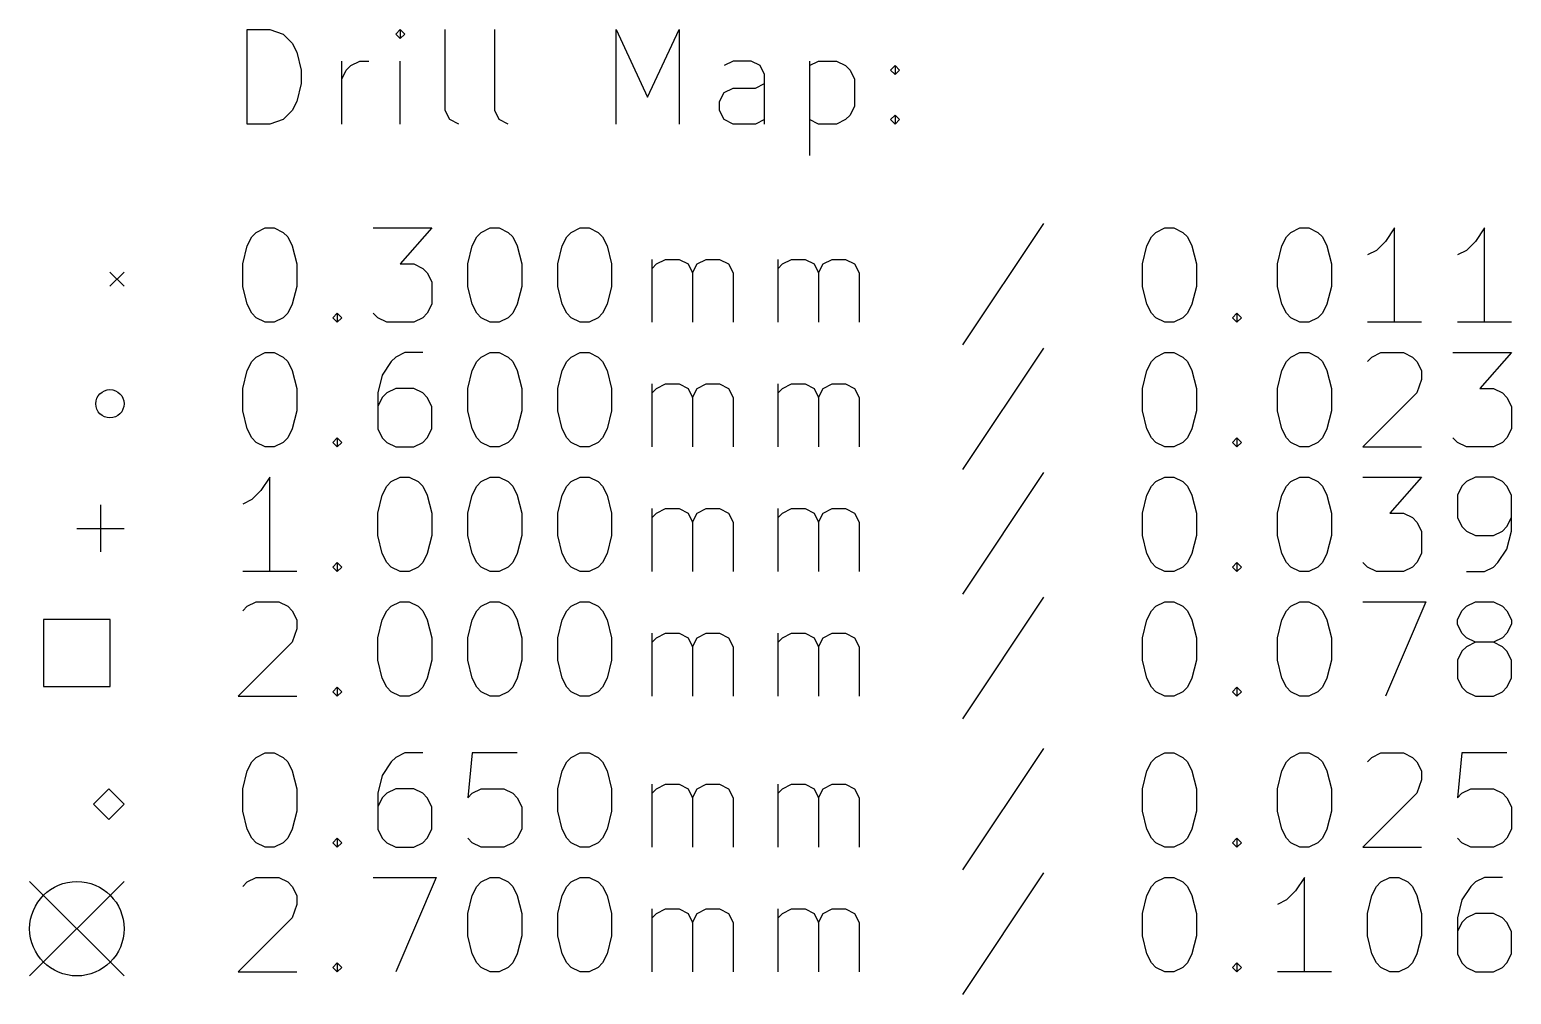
# Model space of a CAD drawing. Extents: x 32.9 to 103.1, y -87.4 to -35.5.
# Drawn here: x 32.95 to 64.32, y -87.1 to -66.66 of the extents above; entities that cross this region are included whole.
import ezdxf

# ---------------------------------------------------------------- set-up
doc = ezdxf.new("R2010")
doc.units = 0
doc.layers.add('BLACK', color=7, linetype='CONTINUOUS')

msp = doc.modelspace()

# ---------------------------------------------------------------- linework, layer by layer
at = {"layer": 'BLACK', "linetype": 'CONTINUOUS'}
for p, q in [((37.557768, -68.664838), (37.557768, -66.664838)), ((37.557768, -66.664838), (38.033958, -66.664838)), ((38.033958, -66.664838), (38.319673, -66.760076)), ((38.319673, -66.760076), (38.510149, -66.950552)), ((40.795863, -66.664838), (40.700625, -66.760076)), ((40.700625, -66.760076), (40.795863, -66.855314)), ((40.891101, -66.760076), (40.795863, -66.664838)), ((40.795863, -66.664838), (40.795863, -66.855314)), ((40.795863, -66.855314), (40.891101, -66.760076)), ((41.748244, -68.379123), (41.748244, -66.664838)), ((42.795863, -68.379123), (42.795863, -66.664838)), ((45.367292, -68.664838), (45.367292, -66.664838)), ((45.367292, -66.664838), (46.033959, -68.093409)), ((46.033959, -68.093409), (46.700625, -66.664838)), ((46.700625, -66.664838), (46.700625, -68.664838)), ((38.510149, -66.950552), (38.605387, -67.141028)), ((38.605387, -67.141028), (38.700625, -67.52198)), ((39.557768, -68.664838), (39.557768, -67.331504)), ((39.653006, -67.52198), (39.748244, -67.426742)), ((39.748244, -67.426742), (39.93872, -67.331504)), ((39.93872, -67.331504), (40.129197, -67.331504)), ((40.795863, -68.664838), (40.795863, -67.331504)), ((47.843482, -67.331504), (47.653006, -67.426742)), ((48.224435, -67.331504), (47.843482, -67.331504)), ((48.414911, -67.426742), (48.224435, -67.331504)), ((48.510149, -67.617219), (48.414911, -67.426742)), ((49.46253, -67.331504), (49.46253, -69.331504)), ((49.46253, -67.426742), (49.653006, -67.331504)), ((49.653006, -67.331504), (50.033959, -67.331504)), ((50.033959, -67.331504), (50.224435, -67.426742)), ((50.224435, -67.426742), (50.319673, -67.52198)), ((51.176816, -67.52198), (51.272054, -67.426742)), ((51.272054, -67.426742), (51.367292, -67.52198)), ((51.272054, -67.426742), (51.272054, -67.617219)), ((38.700625, -67.52198), (38.700625, -67.807695)), ((39.557768, -67.712457), (39.653006, -67.52198)), ((48.510149, -68.664838), (48.510149, -67.617219)), ((50.319673, -67.52198), (50.414911, -67.712457)), ((50.414911, -67.712457), (50.414911, -68.283885)), ((51.272054, -67.617219), (51.176816, -67.52198)), ((51.367292, -67.52198), (51.272054, -67.617219)), ((38.700625, -67.807695), (38.605387, -68.188647)), ((47.557768, -68.188647), (47.653006, -67.998171)), ((47.653006, -67.998171), (47.843482, -67.902933)), ((47.843482, -67.902933), (48.319673, -67.902933)), ((48.319673, -67.902933), (48.510149, -67.807695)), ((38.510149, -68.379123), (38.319673, -68.5696)), ((38.605387, -68.188647), (38.510149, -68.379123)), ((41.843482, -68.5696), (41.748244, -68.379123)), ((42.891101, -68.5696), (42.795863, -68.379123)), ((47.557768, -68.379123), (47.557768, -68.188647)), ((47.653006, -68.5696), (47.557768, -68.379123)), ((50.414911, -68.283885), (50.319673, -68.474361)), ((38.033958, -68.664838), (37.557768, -68.664838)), ((38.319673, -68.5696), (38.033958, -68.664838)), ((42.033958, -68.664838), (41.843482, -68.5696)), ((43.081577, -68.664838), (42.891101, -68.5696)), ((47.843482, -68.664838), (47.653006, -68.5696)), ((48.319673, -68.664838), (47.843482, -68.664838)), ((48.510149, -68.5696), (48.319673, -68.664838)), ((49.653006, -68.664838), (49.46253, -68.5696)), ((50.033959, -68.664838), (49.653006, -68.664838)), ((50.224435, -68.5696), (50.033959, -68.664838)), ((50.319673, -68.474361), (50.224435, -68.5696)), ((51.176816, -68.5696), (51.272054, -68.474361)), ((51.272054, -68.664838), (51.176816, -68.5696)), ((51.272054, -68.474361), (51.367292, -68.5696)), ((51.272054, -68.474361), (51.272054, -68.664838)), ((51.367292, -68.5696), (51.272054, -68.664838)), ((37.748244, -70.960076), (37.93872, -70.864838)), ((37.93872, -70.864838), (38.129197, -70.864838)), ((38.129197, -70.864838), (38.319673, -70.960076)), ((40.224435, -70.864838), (41.46253, -70.864838)), ((41.46253, -70.864838), (40.795863, -71.626742)), ((42.510149, -70.960076), (42.700625, -70.864838)), ((42.700625, -70.864838), (42.891102, -70.864838)), ((42.891102, -70.864838), (43.081578, -70.960076)), ((44.414911, -70.960076), (44.605387, -70.864838)), ((44.605387, -70.864838), (44.795864, -70.864838)), ((44.795864, -70.864838), (44.98634, -70.960076)), ((54.414912, -70.7696), (52.700627, -73.341028)), ((56.795865, -70.960076), (56.986341, -70.864838)), ((56.986341, -70.864838), (57.176818, -70.864838)), ((57.176818, -70.864838), (57.367294, -70.960076)), ((59.653008, -70.960076), (59.843484, -70.864838)), ((59.843484, -70.864838), (60.033961, -70.864838)), ((60.033961, -70.864838), (60.224437, -70.960076)), ((61.843484, -70.864838), (61.653008, -71.150552)), ((61.843484, -72.864838), (61.843484, -70.864838)), ((63.748246, -70.864838), (63.55777, -71.150552)), ((63.748246, -72.864838), (63.748246, -70.864838)), ((37.557768, -71.24579), (37.653006, -71.055314)), ((37.653006, -71.055314), (37.748244, -70.960076)), ((38.319673, -70.960076), (38.414911, -71.055314)), ((38.414911, -71.055314), (38.510149, -71.24579)), ((42.319673, -71.24579), (42.414911, -71.055314)), ((42.414911, -71.055314), (42.510149, -70.960076)), ((43.081578, -70.960076), (43.176816, -71.055314)), ((43.176816, -71.055314), (43.272054, -71.24579)), ((44.224435, -71.24579), (44.319673, -71.055314)), ((44.319673, -71.055314), (44.414911, -70.960076)), ((44.98634, -70.960076), (45.081578, -71.055314)), ((45.081578, -71.055314), (45.176816, -71.24579)), ((56.605389, -71.24579), (56.700627, -71.055314)), ((56.700627, -71.055314), (56.795865, -70.960076)), ((57.367294, -70.960076), (57.462532, -71.055314)), ((57.462532, -71.055314), (57.55777, -71.24579)), ((59.462532, -71.24579), (59.55777, -71.055314)), ((59.55777, -71.055314), (59.653008, -70.960076)), ((60.224437, -70.960076), (60.319675, -71.055314)), ((60.319675, -71.055314), (60.414913, -71.24579)), ((61.653008, -71.150552), (61.462532, -71.341028)), ((63.55777, -71.150552), (63.367294, -71.341028)), ((37.46253, -71.626742), (37.557768, -71.24579)), ((38.510149, -71.24579), (38.605387, -71.626742)), ((42.224435, -71.626742), (42.319673, -71.24579)), ((43.272054, -71.24579), (43.367292, -71.626742)), ((44.129197, -71.626742), (44.224435, -71.24579)), ((45.176816, -71.24579), (45.272054, -71.626742)), ((56.510151, -71.626742), (56.605389, -71.24579)), ((57.55777, -71.24579), (57.653008, -71.626742)), ((59.367294, -71.626742), (59.462532, -71.24579)), ((60.414913, -71.24579), (60.510151, -71.626742)), ((61.462532, -71.341028), (61.272056, -71.436266)), ((63.367294, -71.341028), (63.176818, -71.436266)), ((34.65, -71.8), (34.95, -72.1)), ((34.95, -71.8), (34.65, -72.1)), ((37.46253, -72.102933), (37.46253, -71.626742)), ((38.605387, -71.626742), (38.605387, -72.102933)), ((40.795863, -71.626742), (41.081578, -71.626742)), ((41.081578, -71.626742), (41.272054, -71.72198)), ((41.272054, -71.72198), (41.367292, -71.817219)), ((41.367292, -71.817219), (41.46253, -72.007695)), ((42.224435, -72.102933), (42.224435, -71.626742)), ((43.367292, -71.626742), (43.367292, -72.102933)), ((44.129197, -72.102933), (44.129197, -71.626742)), ((45.272054, -71.626742), (45.272054, -72.102933)), ((46.129197, -72.864838), (46.129197, -71.531504)), ((46.129197, -71.72198), (46.224435, -71.626742)), ((46.224435, -71.626742), (46.414911, -71.531504)), ((46.414911, -71.531504), (46.700626, -71.531504)), ((46.700626, -71.531504), (46.891102, -71.626742)), ((46.891102, -71.626742), (46.98634, -71.817219)), ((46.98634, -71.817219), (47.081578, -71.626742)), ((46.98634, -71.817219), (46.98634, -72.864838)), ((47.081578, -71.626742), (47.272054, -71.531504)), ((47.272054, -71.531504), (47.557768, -71.531504)), ((47.557768, -71.531504), (47.748245, -71.626742)), ((47.748245, -71.626742), (47.843483, -71.817219)), ((47.843483, -71.817219), (47.843483, -72.864838)), ((48.795864, -72.864838), (48.795864, -71.531504)), ((48.795864, -71.72198), (48.891102, -71.626742)), ((48.891102, -71.626742), (49.081578, -71.531504)), ((49.081578, -71.531504), (49.367293, -71.531504)), ((49.367293, -71.531504), (49.557769, -71.626742)), ((49.557769, -71.626742), (49.653007, -71.817219)), ((49.653007, -71.817219), (49.748245, -71.626742)), ((49.653007, -71.817219), (49.653007, -72.864838)), ((49.748245, -71.626742), (49.938721, -71.531504)), ((49.938721, -71.531504), (50.224435, -71.531504)), ((50.224435, -71.531504), (50.414912, -71.626742)), ((50.414912, -71.626742), (50.51015, -71.817219)), ((50.51015, -71.817219), (50.51015, -72.864838)), ((56.510151, -72.102933), (56.510151, -71.626742)), ((57.653008, -71.626742), (57.653008, -72.102933)), ((59.367294, -72.102933), (59.367294, -71.626742)), ((60.510151, -71.626742), (60.510151, -72.102933)), ((37.557768, -72.483885), (37.46253, -72.102933)), ((38.605387, -72.102933), (38.510149, -72.483885)), ((41.46253, -72.007695), (41.46253, -72.483885)), ((42.319673, -72.483885), (42.224435, -72.102933)), ((43.367292, -72.102933), (43.272054, -72.483885)), ((44.224435, -72.483885), (44.129197, -72.102933)), ((45.272054, -72.102933), (45.176816, -72.483885)), ((56.605389, -72.483885), (56.510151, -72.102933)), ((57.653008, -72.102933), (57.55777, -72.483885)), ((59.462532, -72.483885), (59.367294, -72.102933)), ((60.510151, -72.102933), (60.414913, -72.483885)), ((37.653006, -72.674361), (37.557768, -72.483885)), ((37.748244, -72.7696), (37.653006, -72.674361)), ((37.93872, -72.864838), (37.748244, -72.7696)), ((38.319673, -72.7696), (38.129197, -72.864838)), ((38.414911, -72.674361), (38.319673, -72.7696)), ((38.510149, -72.483885), (38.414911, -72.674361)), ((39.367292, -72.7696), (39.46253, -72.674361)), ((39.46253, -72.864838), (39.367292, -72.7696)), ((39.46253, -72.674361), (39.557768, -72.7696)), ((39.46253, -72.674361), (39.46253, -72.864838)), ((39.557768, -72.7696), (39.46253, -72.864838)), ((40.319673, -72.7696), (40.224435, -72.674361)), ((40.510149, -72.864838), (40.319673, -72.7696)), ((41.272054, -72.7696), (41.081578, -72.864838)), ((41.367292, -72.674361), (41.272054, -72.7696)), ((41.46253, -72.483885), (41.367292, -72.674361)), ((42.414911, -72.674361), (42.319673, -72.483885)), ((42.510149, -72.7696), (42.414911, -72.674361)), ((42.700625, -72.864838), (42.510149, -72.7696)), ((43.081578, -72.7696), (42.891102, -72.864838)), ((43.176816, -72.674361), (43.081578, -72.7696)), ((43.272054, -72.483885), (43.176816, -72.674361)), ((44.319673, -72.674361), (44.224435, -72.483885)), ((44.414911, -72.7696), (44.319673, -72.674361)), ((44.605387, -72.864838), (44.414911, -72.7696)), ((44.98634, -72.7696), (44.795864, -72.864838)), ((45.081578, -72.674361), (44.98634, -72.7696)), ((45.176816, -72.483885), (45.081578, -72.674361)), ((56.700627, -72.674361), (56.605389, -72.483885)), ((56.795865, -72.7696), (56.700627, -72.674361)), ((56.986341, -72.864838), (56.795865, -72.7696)), ((57.367294, -72.7696), (57.176818, -72.864838)), ((57.462532, -72.674361), (57.367294, -72.7696)), ((57.55777, -72.483885), (57.462532, -72.674361)), ((58.414913, -72.7696), (58.510151, -72.674361)), ((58.510151, -72.864838), (58.414913, -72.7696)), ((58.510151, -72.674361), (58.605389, -72.7696)), ((58.510151, -72.674361), (58.510151, -72.864838)), ((58.605389, -72.7696), (58.510151, -72.864838)), ((59.55777, -72.674361), (59.462532, -72.483885)), ((59.653008, -72.7696), (59.55777, -72.674361)), ((59.843484, -72.864838), (59.653008, -72.7696)), ((60.224437, -72.7696), (60.033961, -72.864838)), ((60.319675, -72.674361), (60.224437, -72.7696)), ((60.414913, -72.483885), (60.319675, -72.674361)), ((38.129197, -72.864838), (37.93872, -72.864838)), ((41.081578, -72.864838), (40.510149, -72.864838)), ((42.891102, -72.864838), (42.700625, -72.864838)), ((44.795864, -72.864838), (44.605387, -72.864838)), ((57.176818, -72.864838), (56.986341, -72.864838)), ((60.033961, -72.864838), (59.843484, -72.864838)), ((62.414913, -72.864838), (61.272056, -72.864838)), ((64.319675, -72.864838), (63.176818, -72.864838)), ((37.557768, -73.88579), (37.653006, -73.695314)), ((37.653006, -73.695314), (37.748244, -73.600076)), ((37.748244, -73.600076), (37.93872, -73.504838)), ((37.93872, -73.504838), (38.129197, -73.504838)), ((38.129197, -73.504838), (38.319673, -73.600076)), ((38.319673, -73.600076), (38.414911, -73.695314)), ((38.414911, -73.695314), (38.510149, -73.88579)), ((40.605387, -73.695314), (40.414911, -73.981028)), ((40.700625, -73.600076), (40.605387, -73.695314)), ((40.891101, -73.504838), (40.700625, -73.600076)), ((41.272054, -73.504838), (40.891101, -73.504838)), ((42.319673, -73.88579), (42.414911, -73.695314)), ((42.414911, -73.695314), (42.510149, -73.600076)), ((42.510149, -73.600076), (42.700625, -73.504838)), ((42.700625, -73.504838), (42.891102, -73.504838)), ((42.891102, -73.504838), (43.081578, -73.600076)), ((43.081578, -73.600076), (43.176816, -73.695314)), ((43.176816, -73.695314), (43.272054, -73.88579)), ((44.224435, -73.88579), (44.319673, -73.695314)), ((44.319673, -73.695314), (44.414911, -73.600076)), ((44.414911, -73.600076), (44.605387, -73.504838)), ((44.605387, -73.504838), (44.795864, -73.504838)), ((44.795864, -73.504838), (44.98634, -73.600076)), ((44.98634, -73.600076), (45.081578, -73.695314)), ((45.081578, -73.695314), (45.176816, -73.88579)), ((54.414912, -73.4096), (52.700627, -75.981028)), ((56.605389, -73.88579), (56.700627, -73.695314)), ((56.700627, -73.695314), (56.795865, -73.600076)), ((56.795865, -73.600076), (56.986341, -73.504838)), ((56.986341, -73.504838), (57.176818, -73.504838)), ((57.176818, -73.504838), (57.367294, -73.600076)), ((57.367294, -73.600076), (57.462532, -73.695314)), ((57.462532, -73.695314), (57.55777, -73.88579)), ((59.462532, -73.88579), (59.55777, -73.695314)), ((59.55777, -73.695314), (59.653008, -73.600076)), ((59.653008, -73.600076), (59.843484, -73.504838)), ((59.843484, -73.504838), (60.033961, -73.504838)), ((60.033961, -73.504838), (60.224437, -73.600076)), ((60.224437, -73.600076), (60.319675, -73.695314)), ((60.319675, -73.695314), (60.414913, -73.88579)), ((61.272056, -73.695314), (61.367294, -73.600076)), ((61.367294, -73.600076), (61.55777, -73.504838)), ((61.55777, -73.504838), (62.033961, -73.504838)), ((62.033961, -73.504838), (62.224437, -73.600076)), ((62.224437, -73.600076), (62.319675, -73.695314)), ((62.319675, -73.695314), (62.414913, -73.88579)), ((63.08158, -73.504838), (64.319675, -73.504838)), ((64.319675, -73.504838), (63.653008, -74.266742)), ((37.46253, -74.266742), (37.557768, -73.88579)), ((38.510149, -73.88579), (38.605387, -74.266742)), ((40.414911, -73.981028), (40.319673, -74.36198)), ((42.224435, -74.266742), (42.319673, -73.88579)), ((43.272054, -73.88579), (43.367292, -74.266742)), ((44.129197, -74.266742), (44.224435, -73.88579)), ((45.176816, -73.88579), (45.272054, -74.266742)), ((56.510151, -74.266742), (56.605389, -73.88579)), ((57.55777, -73.88579), (57.653008, -74.266742)), ((59.367294, -74.266742), (59.462532, -73.88579)), ((60.414913, -73.88579), (60.510151, -74.266742)), ((62.414913, -73.88579), (62.414913, -74.076266)), ((37.46253, -74.742933), (37.46253, -74.266742)), ((38.605387, -74.266742), (38.605387, -74.742933)), ((40.700625, -74.266742), (40.510149, -74.36198)), ((41.081578, -74.266742), (40.700625, -74.266742)), ((41.272054, -74.36198), (41.081578, -74.266742)), ((42.224435, -74.742933), (42.224435, -74.266742)), ((43.367292, -74.266742), (43.367292, -74.742933)), ((44.129197, -74.742933), (44.129197, -74.266742)), ((45.272054, -74.266742), (45.272054, -74.742933)), ((46.129197, -75.504838), (46.129197, -74.171504)), ((46.129197, -74.36198), (46.224435, -74.266742)), ((46.224435, -74.266742), (46.414911, -74.171504)), ((46.414911, -74.171504), (46.700626, -74.171504)), ((46.700626, -74.171504), (46.891102, -74.266742)), ((46.891102, -74.266742), (46.98634, -74.457219)), ((46.98634, -74.457219), (47.081578, -74.266742)), ((47.081578, -74.266742), (47.272054, -74.171504)), ((47.272054, -74.171504), (47.557768, -74.171504)), ((47.557768, -74.171504), (47.748245, -74.266742)), ((47.748245, -74.266742), (47.843483, -74.457219)), ((48.795864, -75.504838), (48.795864, -74.171504)), ((48.795864, -74.36198), (48.891102, -74.266742)), ((48.891102, -74.266742), (49.081578, -74.171504)), ((49.081578, -74.171504), (49.367293, -74.171504)), ((49.367293, -74.171504), (49.557769, -74.266742)), ((49.557769, -74.266742), (49.653007, -74.457219)), ((49.653007, -74.457219), (49.748245, -74.266742)), ((49.748245, -74.266742), (49.938721, -74.171504)), ((49.938721, -74.171504), (50.224435, -74.171504)), ((50.224435, -74.171504), (50.414912, -74.266742)), ((50.414912, -74.266742), (50.51015, -74.457219)), ((56.510151, -74.742933), (56.510151, -74.266742)), ((57.653008, -74.266742), (57.653008, -74.742933)), ((59.367294, -74.742933), (59.367294, -74.266742)), ((60.510151, -74.266742), (60.510151, -74.742933)), ((62.414913, -74.076266), (62.319675, -74.36198)), ((63.653008, -74.266742), (63.938723, -74.266742)), ((63.938723, -74.266742), (64.129199, -74.36198)), ((40.319673, -74.36198), (40.319673, -75.123885)), ((40.414911, -74.457219), (40.319673, -74.647695)), ((40.510149, -74.36198), (40.414911, -74.457219)), ((41.367292, -74.457219), (41.272054, -74.36198)), ((41.46253, -74.647695), (41.367292, -74.457219)), ((41.46253, -75.123885), (41.46253, -74.647695)), ((46.98634, -74.457219), (46.98634, -75.504838)), ((47.843483, -74.457219), (47.843483, -75.504838)), ((49.653007, -74.457219), (49.653007, -75.504838)), ((50.51015, -74.457219), (50.51015, -75.504838)), ((62.319675, -74.36198), (61.176818, -75.504838)), ((64.129199, -74.36198), (64.224437, -74.457219)), ((64.224437, -74.457219), (64.319675, -74.647695)), ((64.319675, -74.647695), (64.319675, -75.123885)), ((37.557768, -75.123885), (37.46253, -74.742933)), ((38.605387, -74.742933), (38.510149, -75.123885)), ((42.319673, -75.123885), (42.224435, -74.742933)), ((43.367292, -74.742933), (43.272054, -75.123885)), ((44.224435, -75.123885), (44.129197, -74.742933)), ((45.272054, -74.742933), (45.176816, -75.123885)), ((56.605389, -75.123885), (56.510151, -74.742933)), ((57.653008, -74.742933), (57.55777, -75.123885)), ((59.462532, -75.123885), (59.367294, -74.742933)), ((60.510151, -74.742933), (60.414913, -75.123885)), ((37.653006, -75.314361), (37.557768, -75.123885)), ((38.510149, -75.123885), (38.414911, -75.314361)), ((40.319673, -75.123885), (40.414911, -75.314361)), ((41.367292, -75.314361), (41.46253, -75.123885)), ((42.414911, -75.314361), (42.319673, -75.123885)), ((43.272054, -75.123885), (43.176816, -75.314361)), ((44.319673, -75.314361), (44.224435, -75.123885)), ((45.176816, -75.123885), (45.081578, -75.314361)), ((56.700627, -75.314361), (56.605389, -75.123885)), ((57.55777, -75.123885), (57.462532, -75.314361)), ((59.55777, -75.314361), (59.462532, -75.123885)), ((60.414913, -75.123885), (60.319675, -75.314361)), ((64.319675, -75.123885), (64.224437, -75.314361)), ((37.748244, -75.4096), (37.653006, -75.314361)), ((37.93872, -75.504838), (37.748244, -75.4096)), ((38.129197, -75.504838), (37.93872, -75.504838)), ((38.319673, -75.4096), (38.129197, -75.504838)), ((38.414911, -75.314361), (38.319673, -75.4096)), ((39.367292, -75.4096), (39.46253, -75.314361)), ((39.46253, -75.504838), (39.367292, -75.4096)), ((39.46253, -75.314361), (39.557768, -75.4096)), ((39.46253, -75.314361), (39.46253, -75.504838)), ((39.557768, -75.4096), (39.46253, -75.504838)), ((40.414911, -75.314361), (40.510149, -75.4096)), ((40.510149, -75.4096), (40.700625, -75.504838)), ((40.700625, -75.504838), (41.081578, -75.504838)), ((41.081578, -75.504838), (41.272054, -75.4096)), ((41.272054, -75.4096), (41.367292, -75.314361)), ((42.510149, -75.4096), (42.414911, -75.314361)), ((42.700625, -75.504838), (42.510149, -75.4096)), ((42.891102, -75.504838), (42.700625, -75.504838)), ((43.081578, -75.4096), (42.891102, -75.504838)), ((43.176816, -75.314361), (43.081578, -75.4096)), ((44.414911, -75.4096), (44.319673, -75.314361)), ((44.605387, -75.504838), (44.414911, -75.4096)), ((44.795864, -75.504838), (44.605387, -75.504838)), ((44.98634, -75.4096), (44.795864, -75.504838)), ((45.081578, -75.314361), (44.98634, -75.4096)), ((56.795865, -75.4096), (56.700627, -75.314361)), ((56.986341, -75.504838), (56.795865, -75.4096)), ((57.176818, -75.504838), (56.986341, -75.504838)), ((57.367294, -75.4096), (57.176818, -75.504838)), ((57.462532, -75.314361), (57.367294, -75.4096)), ((58.414913, -75.4096), (58.510151, -75.314361)), ((58.510151, -75.504838), (58.414913, -75.4096)), ((58.510151, -75.314361), (58.605389, -75.4096)), ((58.510151, -75.314361), (58.510151, -75.504838)), ((58.605389, -75.4096), (58.510151, -75.504838)), ((59.653008, -75.4096), (59.55777, -75.314361)), ((59.843484, -75.504838), (59.653008, -75.4096)), ((60.033961, -75.504838), (59.843484, -75.504838)), ((60.224437, -75.4096), (60.033961, -75.504838)), ((60.319675, -75.314361), (60.224437, -75.4096)), ((61.176818, -75.504838), (62.414913, -75.504838)), ((63.176818, -75.4096), (63.08158, -75.314361)), ((63.367294, -75.504838), (63.176818, -75.4096)), ((63.938723, -75.504838), (63.367294, -75.504838)), ((64.129199, -75.4096), (63.938723, -75.504838)), ((64.224437, -75.314361), (64.129199, -75.4096)), ((38.033958, -76.144838), (37.843482, -76.430552)), ((38.033958, -78.144838), (38.033958, -76.144838)), ((40.605387, -76.240076), (40.795863, -76.144838)), ((40.795863, -76.144838), (40.98634, -76.144838)), ((40.98634, -76.144838), (41.176816, -76.240076)), ((42.510149, -76.240076), (42.700625, -76.144838)), ((42.700625, -76.144838), (42.891102, -76.144838)), ((42.891102, -76.144838), (43.081578, -76.240076)), ((44.414911, -76.240076), (44.605387, -76.144838)), ((44.605387, -76.144838), (44.795864, -76.144838)), ((44.795864, -76.144838), (44.98634, -76.240076)), ((54.414912, -76.0496), (52.700627, -78.621028)), ((56.795865, -76.240076), (56.986341, -76.144838)), ((56.986341, -76.144838), (57.176818, -76.144838)), ((57.176818, -76.144838), (57.367294, -76.240076)), ((59.653008, -76.240076), (59.843484, -76.144838)), ((59.843484, -76.144838), (60.033961, -76.144838)), ((60.033961, -76.144838), (60.224437, -76.240076)), ((61.176818, -76.144838), (62.414913, -76.144838)), ((62.414913, -76.144838), (61.748246, -76.906742)), ((63.55777, -76.144838), (63.367294, -76.240076)), ((63.938723, -76.144838), (63.55777, -76.144838)), ((64.129199, -76.240076), (63.938723, -76.144838)), ((37.843482, -76.430552), (37.653006, -76.621028)), ((40.319673, -76.906742), (40.414911, -76.52579)), ((40.414911, -76.52579), (40.510149, -76.335314)), ((40.510149, -76.335314), (40.605387, -76.240076)), ((41.176816, -76.240076), (41.272054, -76.335314)), ((41.272054, -76.335314), (41.367292, -76.52579)), ((41.367292, -76.52579), (41.46253, -76.906742)), ((42.224435, -76.906742), (42.319673, -76.52579)), ((42.319673, -76.52579), (42.414911, -76.335314)), ((42.414911, -76.335314), (42.510149, -76.240076)), ((43.081578, -76.240076), (43.176816, -76.335314)), ((43.176816, -76.335314), (43.272054, -76.52579)), ((43.272054, -76.52579), (43.367292, -76.906742)), ((44.129197, -76.906742), (44.224435, -76.52579)), ((44.224435, -76.52579), (44.319673, -76.335314)), ((44.319673, -76.335314), (44.414911, -76.240076)), ((44.98634, -76.240076), (45.081578, -76.335314)), ((45.081578, -76.335314), (45.176816, -76.52579)), ((45.176816, -76.52579), (45.272054, -76.906742)), ((56.510151, -76.906742), (56.605389, -76.52579)), ((56.605389, -76.52579), (56.700627, -76.335314)), ((56.700627, -76.335314), (56.795865, -76.240076)), ((57.367294, -76.240076), (57.462532, -76.335314)), ((57.462532, -76.335314), (57.55777, -76.52579)), ((57.55777, -76.52579), (57.653008, -76.906742)), ((59.367294, -76.906742), (59.462532, -76.52579)), ((59.462532, -76.52579), (59.55777, -76.335314)), ((59.55777, -76.335314), (59.653008, -76.240076)), ((60.224437, -76.240076), (60.319675, -76.335314)), ((60.319675, -76.335314), (60.414913, -76.52579)), ((60.414913, -76.52579), (60.510151, -76.906742)), ((63.272056, -76.335314), (63.176818, -76.52579)), ((63.176818, -76.52579), (63.176818, -77.00198)), ((63.367294, -76.240076), (63.272056, -76.335314)), ((64.224437, -76.335314), (64.129199, -76.240076)), ((64.319675, -76.52579), (64.224437, -76.335314)), ((64.319675, -77.287695), (64.319675, -76.52579)), ((34.45, -76.73), (34.45, -77.73)), ((37.653006, -76.621028), (37.46253, -76.716266)), ((46.129197, -78.144838), (46.129197, -76.811504)), ((46.224435, -76.906742), (46.414911, -76.811504)), ((46.414911, -76.811504), (46.700626, -76.811504)), ((46.700626, -76.811504), (46.891102, -76.906742)), ((47.081578, -76.906742), (47.272054, -76.811504)), ((47.272054, -76.811504), (47.557768, -76.811504)), ((47.557768, -76.811504), (47.748245, -76.906742)), ((48.795864, -78.144838), (48.795864, -76.811504)), ((48.891102, -76.906742), (49.081578, -76.811504)), ((49.081578, -76.811504), (49.367293, -76.811504)), ((49.367293, -76.811504), (49.557769, -76.906742)), ((49.748245, -76.906742), (49.938721, -76.811504)), ((49.938721, -76.811504), (50.224435, -76.811504)), ((50.224435, -76.811504), (50.414912, -76.906742)), ((40.319673, -77.382933), (40.319673, -76.906742)), ((41.46253, -76.906742), (41.46253, -77.382933)), ((42.224435, -77.382933), (42.224435, -76.906742)), ((43.367292, -76.906742), (43.367292, -77.382933)), ((44.129197, -77.382933), (44.129197, -76.906742)), ((45.272054, -76.906742), (45.272054, -77.382933)), ((46.129197, -77.00198), (46.224435, -76.906742)), ((46.891102, -76.906742), (46.98634, -77.097219)), ((46.98634, -77.097219), (47.081578, -76.906742)), ((46.98634, -77.097219), (46.98634, -78.144838)), ((47.748245, -76.906742), (47.843483, -77.097219)), ((47.843483, -77.097219), (47.843483, -78.144838)), ((48.795864, -77.00198), (48.891102, -76.906742)), ((49.557769, -76.906742), (49.653007, -77.097219)), ((49.653007, -77.097219), (49.748245, -76.906742)), ((49.653007, -77.097219), (49.653007, -78.144838)), ((50.414912, -76.906742), (50.51015, -77.097219)), ((50.51015, -77.097219), (50.51015, -78.144838)), ((56.510151, -77.382933), (56.510151, -76.906742)), ((57.653008, -76.906742), (57.653008, -77.382933)), ((59.367294, -77.382933), (59.367294, -76.906742)), ((60.510151, -76.906742), (60.510151, -77.382933)), ((61.748246, -76.906742), (62.033961, -76.906742)), ((62.033961, -76.906742), (62.224437, -77.00198)), ((62.224437, -77.00198), (62.319675, -77.097219)), ((62.319675, -77.097219), (62.414913, -77.287695)), ((63.176818, -77.00198), (63.272056, -77.192457)), ((64.224437, -77.192457), (64.319675, -77.00198)), ((33.95, -77.23), (34.95, -77.23)), ((40.414911, -77.763885), (40.319673, -77.382933)), ((41.46253, -77.382933), (41.367292, -77.763885)), ((42.319673, -77.763885), (42.224435, -77.382933)), ((43.367292, -77.382933), (43.272054, -77.763885)), ((44.224435, -77.763885), (44.129197, -77.382933)), ((45.272054, -77.382933), (45.176816, -77.763885)), ((56.605389, -77.763885), (56.510151, -77.382933)), ((57.653008, -77.382933), (57.55777, -77.763885)), ((59.462532, -77.763885), (59.367294, -77.382933)), ((60.510151, -77.382933), (60.414913, -77.763885)), ((62.414913, -77.287695), (62.414913, -77.763885)), ((63.272056, -77.192457), (63.367294, -77.287695)), ((63.367294, -77.287695), (63.55777, -77.382933)), ((63.55777, -77.382933), (63.938723, -77.382933)), ((63.938723, -77.382933), (64.129199, -77.287695)), ((64.129199, -77.287695), (64.224437, -77.192457)), ((64.224437, -77.668647), (64.319675, -77.287695)), ((40.510149, -77.954361), (40.414911, -77.763885)), ((41.367292, -77.763885), (41.272054, -77.954361)), ((42.414911, -77.954361), (42.319673, -77.763885)), ((43.272054, -77.763885), (43.176816, -77.954361)), ((44.319673, -77.954361), (44.224435, -77.763885)), ((45.176816, -77.763885), (45.081578, -77.954361)), ((56.700627, -77.954361), (56.605389, -77.763885)), ((57.55777, -77.763885), (57.462532, -77.954361)), ((59.55777, -77.954361), (59.462532, -77.763885)), ((60.414913, -77.763885), (60.319675, -77.954361)), ((62.414913, -77.763885), (62.319675, -77.954361)), ((64.033961, -77.954361), (64.224437, -77.668647)), ((39.367292, -78.0496), (39.46253, -77.954361)), ((39.46253, -78.144838), (39.367292, -78.0496)), ((39.46253, -77.954361), (39.557768, -78.0496)), ((39.46253, -77.954361), (39.46253, -78.144838)), ((39.557768, -78.0496), (39.46253, -78.144838)), ((40.605387, -78.0496), (40.510149, -77.954361)), ((40.795863, -78.144838), (40.605387, -78.0496)), ((41.176816, -78.0496), (40.98634, -78.144838)), ((41.272054, -77.954361), (41.176816, -78.0496)), ((42.510149, -78.0496), (42.414911, -77.954361)), ((42.700625, -78.144838), (42.510149, -78.0496)), ((43.081578, -78.0496), (42.891102, -78.144838)), ((43.176816, -77.954361), (43.081578, -78.0496)), ((44.414911, -78.0496), (44.319673, -77.954361)), ((44.605387, -78.144838), (44.414911, -78.0496)), ((44.98634, -78.0496), (44.795864, -78.144838)), ((45.081578, -77.954361), (44.98634, -78.0496)), ((56.795865, -78.0496), (56.700627, -77.954361)), ((56.986341, -78.144838), (56.795865, -78.0496)), ((57.367294, -78.0496), (57.176818, -78.144838)), ((57.462532, -77.954361), (57.367294, -78.0496)), ((58.414913, -78.0496), (58.510151, -77.954361)), ((58.510151, -78.144838), (58.414913, -78.0496)), ((58.510151, -77.954361), (58.605389, -78.0496)), ((58.510151, -77.954361), (58.510151, -78.144838)), ((58.605389, -78.0496), (58.510151, -78.144838)), ((59.653008, -78.0496), (59.55777, -77.954361)), ((59.843484, -78.144838), (59.653008, -78.0496)), ((60.224437, -78.0496), (60.033961, -78.144838)), ((60.319675, -77.954361), (60.224437, -78.0496)), ((61.272056, -78.0496), (61.176818, -77.954361)), ((61.462532, -78.144838), (61.272056, -78.0496)), ((62.224437, -78.0496), (62.033961, -78.144838)), ((62.319675, -77.954361), (62.224437, -78.0496)), ((63.748246, -78.144838), (63.938723, -78.0496)), ((63.938723, -78.0496), (64.033961, -77.954361)), ((38.605387, -78.144838), (37.46253, -78.144838)), ((40.98634, -78.144838), (40.795863, -78.144838)), ((42.891102, -78.144838), (42.700625, -78.144838)), ((44.795864, -78.144838), (44.605387, -78.144838)), ((57.176818, -78.144838), (56.986341, -78.144838)), ((60.033961, -78.144838), (59.843484, -78.144838)), ((62.033961, -78.144838), (61.462532, -78.144838)), ((63.367294, -78.144838), (63.748246, -78.144838)), ((54.414912, -78.6896), (52.700627, -81.261028)), ((37.46253, -78.975314), (37.557768, -78.880076)), ((37.557768, -78.880076), (37.748244, -78.784838)), ((37.748244, -78.784838), (38.224435, -78.784838)), ((38.224435, -78.784838), (38.414911, -78.880076)), ((38.414911, -78.880076), (38.510149, -78.975314)), ((38.510149, -78.975314), (38.605387, -79.16579)), ((40.414911, -79.16579), (40.510149, -78.975314)), ((40.510149, -78.975314), (40.605387, -78.880076)), ((40.605387, -78.880076), (40.795863, -78.784838)), ((40.795863, -78.784838), (40.98634, -78.784838)), ((40.98634, -78.784838), (41.176816, -78.880076)), ((41.176816, -78.880076), (41.272054, -78.975314)), ((41.272054, -78.975314), (41.367292, -79.16579)), ((42.319673, -79.16579), (42.414911, -78.975314)), ((42.414911, -78.975314), (42.510149, -78.880076)), ((42.510149, -78.880076), (42.700625, -78.784838)), ((42.700625, -78.784838), (42.891102, -78.784838)), ((42.891102, -78.784838), (43.081578, -78.880076)), ((43.081578, -78.880076), (43.176816, -78.975314)), ((43.176816, -78.975314), (43.272054, -79.16579)), ((44.224435, -79.16579), (44.319673, -78.975314)), ((44.319673, -78.975314), (44.414911, -78.880076)), ((44.414911, -78.880076), (44.605387, -78.784838)), ((44.605387, -78.784838), (44.795864, -78.784838)), ((44.795864, -78.784838), (44.98634, -78.880076)), ((44.98634, -78.880076), (45.081578, -78.975314)), ((45.081578, -78.975314), (45.176816, -79.16579)), ((56.605389, -79.16579), (56.700627, -78.975314)), ((56.700627, -78.975314), (56.795865, -78.880076)), ((56.795865, -78.880076), (56.986341, -78.784838)), ((56.986341, -78.784838), (57.176818, -78.784838)), ((57.176818, -78.784838), (57.367294, -78.880076)), ((57.367294, -78.880076), (57.462532, -78.975314)), ((57.462532, -78.975314), (57.55777, -79.16579)), ((59.462532, -79.16579), (59.55777, -78.975314)), ((59.55777, -78.975314), (59.653008, -78.880076)), ((59.653008, -78.880076), (59.843484, -78.784838)), ((59.843484, -78.784838), (60.033961, -78.784838)), ((60.033961, -78.784838), (60.224437, -78.880076)), ((60.224437, -78.880076), (60.319675, -78.975314)), ((60.319675, -78.975314), (60.414913, -79.16579)), ((61.176818, -78.784838), (62.510151, -78.784838)), ((62.510151, -78.784838), (61.653008, -80.784838)), ((63.176818, -79.16579), (63.272056, -78.975314)), ((63.272056, -78.975314), (63.367294, -78.880076)), ((63.367294, -78.880076), (63.55777, -78.784838)), ((63.55777, -78.784838), (63.938723, -78.784838)), ((63.938723, -78.784838), (64.129199, -78.880076)), ((64.129199, -78.880076), (64.224437, -78.975314)), ((64.224437, -78.975314), (64.319675, -79.16579)), ((34.657114, -79.162886), (33.242886, -79.162886)), ((33.242886, -79.162886), (33.242886, -80.577114)), ((34.657114, -80.577114), (34.657114, -79.162886)), ((38.605387, -79.356266), (38.510149, -79.64198)), ((38.605387, -79.16579), (38.605387, -79.356266)), ((40.319673, -79.546742), (40.414911, -79.16579)), ((41.367292, -79.16579), (41.46253, -79.546742)), ((42.224435, -79.546742), (42.319673, -79.16579)), ((43.272054, -79.16579), (43.367292, -79.546742)), ((44.129197, -79.546742), (44.224435, -79.16579)), ((45.176816, -79.16579), (45.272054, -79.546742)), ((56.510151, -79.546742), (56.605389, -79.16579)), ((57.55777, -79.16579), (57.653008, -79.546742)), ((59.367294, -79.546742), (59.462532, -79.16579)), ((60.414913, -79.16579), (60.510151, -79.546742)), ((63.176818, -79.261028), (63.176818, -79.16579)), ((63.272056, -79.451504), (63.176818, -79.261028)), ((64.319675, -79.261028), (64.224437, -79.451504)), ((64.319675, -79.16579), (64.319675, -79.261028)), ((38.510149, -79.64198), (37.367292, -80.784838)), ((40.319673, -80.022933), (40.319673, -79.546742)), ((41.46253, -79.546742), (41.46253, -80.022933)), ((42.224435, -80.022933), (42.224435, -79.546742)), ((43.367292, -79.546742), (43.367292, -80.022933)), ((44.129197, -80.022933), (44.129197, -79.546742)), ((45.272054, -79.546742), (45.272054, -80.022933)), ((46.129197, -80.784838), (46.129197, -79.451504)), ((46.129197, -79.64198), (46.224435, -79.546742)), ((46.224435, -79.546742), (46.414911, -79.451504)), ((46.414911, -79.451504), (46.700626, -79.451504)), ((46.700626, -79.451504), (46.891102, -79.546742)), ((46.891102, -79.546742), (46.98634, -79.737219)), ((46.98634, -79.737219), (47.081578, -79.546742)), ((47.081578, -79.546742), (47.272054, -79.451504)), ((47.272054, -79.451504), (47.557768, -79.451504)), ((47.557768, -79.451504), (47.748245, -79.546742)), ((47.748245, -79.546742), (47.843483, -79.737219)), ((48.795864, -80.784838), (48.795864, -79.451504)), ((48.795864, -79.64198), (48.891102, -79.546742)), ((48.891102, -79.546742), (49.081578, -79.451504)), ((49.081578, -79.451504), (49.367293, -79.451504)), ((49.367293, -79.451504), (49.557769, -79.546742)), ((49.557769, -79.546742), (49.653007, -79.737219)), ((49.653007, -79.737219), (49.748245, -79.546742)), ((49.748245, -79.546742), (49.938721, -79.451504)), ((49.938721, -79.451504), (50.224435, -79.451504)), ((50.224435, -79.451504), (50.414912, -79.546742)), ((50.414912, -79.546742), (50.51015, -79.737219)), ((56.510151, -80.022933), (56.510151, -79.546742)), ((57.653008, -79.546742), (57.653008, -80.022933)), ((59.367294, -80.022933), (59.367294, -79.546742)), ((60.510151, -79.546742), (60.510151, -80.022933)), ((63.367294, -79.546742), (63.272056, -79.451504)), ((63.55777, -79.64198), (63.367294, -79.546742)), ((63.55777, -79.64198), (63.367294, -79.737219)), ((63.938723, -79.64198), (63.55777, -79.64198)), ((64.129199, -79.546742), (63.938723, -79.64198)), ((64.129199, -79.737219), (63.938723, -79.64198)), ((64.224437, -79.451504), (64.129199, -79.546742)), ((46.98634, -79.737219), (46.98634, -80.784838)), ((47.843483, -79.737219), (47.843483, -80.784838)), ((49.653007, -79.737219), (49.653007, -80.784838)), ((50.51015, -79.737219), (50.51015, -80.784838)), ((63.272056, -79.832457), (63.176818, -80.022933)), ((63.367294, -79.737219), (63.272056, -79.832457)), ((64.224437, -79.832457), (64.129199, -79.737219)), ((64.319675, -80.022933), (64.224437, -79.832457)), ((40.414911, -80.403885), (40.319673, -80.022933)), ((41.46253, -80.022933), (41.367292, -80.403885)), ((42.319673, -80.403885), (42.224435, -80.022933)), ((43.367292, -80.022933), (43.272054, -80.403885)), ((44.224435, -80.403885), (44.129197, -80.022933)), ((45.272054, -80.022933), (45.176816, -80.403885)), ((56.605389, -80.403885), (56.510151, -80.022933)), ((57.653008, -80.022933), (57.55777, -80.403885)), ((59.462532, -80.403885), (59.367294, -80.022933)), ((60.510151, -80.022933), (60.414913, -80.403885)), ((63.176818, -80.022933), (63.176818, -80.403885)), ((64.319675, -80.403885), (64.319675, -80.022933)), ((33.242886, -80.577114), (34.657114, -80.577114)), ((39.367292, -80.6896), (39.46253, -80.594361)), ((39.46253, -80.594361), (39.557768, -80.6896)), ((39.46253, -80.594361), (39.46253, -80.784838)), ((40.510149, -80.594361), (40.414911, -80.403885)), ((40.605387, -80.6896), (40.510149, -80.594361)), ((41.272054, -80.594361), (41.176816, -80.6896)), ((41.367292, -80.403885), (41.272054, -80.594361)), ((42.414911, -80.594361), (42.319673, -80.403885)), ((42.510149, -80.6896), (42.414911, -80.594361)), ((43.176816, -80.594361), (43.081578, -80.6896)), ((43.272054, -80.403885), (43.176816, -80.594361)), ((44.319673, -80.594361), (44.224435, -80.403885)), ((44.414911, -80.6896), (44.319673, -80.594361)), ((45.081578, -80.594361), (44.98634, -80.6896)), ((45.176816, -80.403885), (45.081578, -80.594361)), ((56.700627, -80.594361), (56.605389, -80.403885)), ((56.795865, -80.6896), (56.700627, -80.594361)), ((57.462532, -80.594361), (57.367294, -80.6896)), ((57.55777, -80.403885), (57.462532, -80.594361)), ((58.414913, -80.6896), (58.510151, -80.594361)), ((58.510151, -80.594361), (58.605389, -80.6896)), ((58.510151, -80.594361), (58.510151, -80.784838)), ((59.55777, -80.594361), (59.462532, -80.403885)), ((59.653008, -80.6896), (59.55777, -80.594361)), ((60.319675, -80.594361), (60.224437, -80.6896)), ((60.414913, -80.403885), (60.319675, -80.594361)), ((63.176818, -80.403885), (63.272056, -80.594361)), ((63.272056, -80.594361), (63.367294, -80.6896)), ((64.129199, -80.6896), (64.224437, -80.594361)), ((64.224437, -80.594361), (64.319675, -80.403885)), ((37.367292, -80.784838), (38.605387, -80.784838)), ((39.46253, -80.784838), (39.367292, -80.6896)), ((39.557768, -80.6896), (39.46253, -80.784838)), ((40.795863, -80.784838), (40.605387, -80.6896)), ((40.98634, -80.784838), (40.795863, -80.784838)), ((41.176816, -80.6896), (40.98634, -80.784838)), ((42.700625, -80.784838), (42.510149, -80.6896)), ((42.891102, -80.784838), (42.700625, -80.784838)), ((43.081578, -80.6896), (42.891102, -80.784838)), ((44.605387, -80.784838), (44.414911, -80.6896)), ((44.795864, -80.784838), (44.605387, -80.784838)), ((44.98634, -80.6896), (44.795864, -80.784838)), ((56.986341, -80.784838), (56.795865, -80.6896)), ((57.176818, -80.784838), (56.986341, -80.784838)), ((57.367294, -80.6896), (57.176818, -80.784838)), ((58.510151, -80.784838), (58.414913, -80.6896)), ((58.605389, -80.6896), (58.510151, -80.784838)), ((59.843484, -80.784838), (59.653008, -80.6896)), ((60.033961, -80.784838), (59.843484, -80.784838)), ((60.224437, -80.6896), (60.033961, -80.784838)), ((63.367294, -80.6896), (63.55777, -80.784838)), ((63.55777, -80.784838), (63.938723, -80.784838)), ((63.938723, -80.784838), (64.129199, -80.6896)), ((37.557768, -82.36579), (37.653006, -82.175314)), ((37.653006, -82.175314), (37.748244, -82.080076)), ((37.748244, -82.080076), (37.93872, -81.984838)), ((37.93872, -81.984838), (38.129197, -81.984838)), ((38.129197, -81.984838), (38.319673, -82.080076)), ((38.319673, -82.080076), (38.414911, -82.175314)), ((38.414911, -82.175314), (38.510149, -82.36579)), ((40.605387, -82.175314), (40.414911, -82.461028)), ((40.700625, -82.080076), (40.605387, -82.175314)), ((40.891101, -81.984838), (40.700625, -82.080076)), ((41.272054, -81.984838), (40.891101, -81.984838)), ((42.319673, -81.984838), (42.224435, -82.937219)), ((43.272054, -81.984838), (42.319673, -81.984838)), ((44.224435, -82.36579), (44.319673, -82.175314)), ((44.319673, -82.175314), (44.414911, -82.080076)), ((44.414911, -82.080076), (44.605387, -81.984838)), ((44.605387, -81.984838), (44.795864, -81.984838)), ((44.795864, -81.984838), (44.98634, -82.080076)), ((44.98634, -82.080076), (45.081578, -82.175314)), ((45.081578, -82.175314), (45.176816, -82.36579)), ((54.414912, -81.8896), (52.700627, -84.461028)), ((56.605389, -82.36579), (56.700627, -82.175314)), ((56.700627, -82.175314), (56.795865, -82.080076)), ((56.795865, -82.080076), (56.986341, -81.984838)), ((56.986341, -81.984838), (57.176818, -81.984838)), ((57.176818, -81.984838), (57.367294, -82.080076)), ((57.367294, -82.080076), (57.462532, -82.175314)), ((57.462532, -82.175314), (57.55777, -82.36579)), ((59.462532, -82.36579), (59.55777, -82.175314)), ((59.55777, -82.175314), (59.653008, -82.080076)), ((59.653008, -82.080076), (59.843484, -81.984838)), ((59.843484, -81.984838), (60.033961, -81.984838)), ((60.033961, -81.984838), (60.224437, -82.080076)), ((60.224437, -82.080076), (60.319675, -82.175314)), ((60.319675, -82.175314), (60.414913, -82.36579)), ((61.272056, -82.175314), (61.367294, -82.080076)), ((61.367294, -82.080076), (61.55777, -81.984838)), ((61.55777, -81.984838), (62.033961, -81.984838)), ((62.033961, -81.984838), (62.224437, -82.080076)), ((62.224437, -82.080076), (62.319675, -82.175314)), ((62.319675, -82.175314), (62.414913, -82.36579)), ((63.272056, -81.984838), (63.176818, -82.937219)), ((64.224437, -81.984838), (63.272056, -81.984838)), ((37.46253, -82.746742), (37.557768, -82.36579)), ((38.510149, -82.36579), (38.605387, -82.746742)), ((40.414911, -82.461028), (40.319673, -82.84198)), ((44.129197, -82.746742), (44.224435, -82.36579)), ((45.176816, -82.36579), (45.272054, -82.746742)), ((56.510151, -82.746742), (56.605389, -82.36579)), ((57.55777, -82.36579), (57.653008, -82.746742)), ((59.367294, -82.746742), (59.462532, -82.36579)), ((60.414913, -82.36579), (60.510151, -82.746742)), ((62.414913, -82.36579), (62.414913, -82.556266)), ((34.625, -82.745), (34.3, -83.07)), ((34.95, -83.07), (34.625, -82.745)), ((37.46253, -83.222933), (37.46253, -82.746742)), ((38.605387, -82.746742), (38.605387, -83.222933)), ((40.700625, -82.746742), (40.510149, -82.84198)), ((41.081578, -82.746742), (40.700625, -82.746742)), ((41.272054, -82.84198), (41.081578, -82.746742)), ((42.319673, -82.84198), (42.510149, -82.746742)), ((42.510149, -82.746742), (42.98634, -82.746742)), ((42.98634, -82.746742), (43.176816, -82.84198)), ((44.129197, -83.222933), (44.129197, -82.746742)), ((45.272054, -82.746742), (45.272054, -83.222933)), ((46.129197, -83.984838), (46.129197, -82.651504)), ((46.129197, -82.84198), (46.224435, -82.746742)), ((46.224435, -82.746742), (46.414911, -82.651504)), ((46.414911, -82.651504), (46.700626, -82.651504)), ((46.700626, -82.651504), (46.891102, -82.746742)), ((46.891102, -82.746742), (46.98634, -82.937219)), ((46.98634, -82.937219), (47.081578, -82.746742)), ((47.081578, -82.746742), (47.272054, -82.651504)), ((47.272054, -82.651504), (47.557768, -82.651504)), ((47.557768, -82.651504), (47.748245, -82.746742)), ((47.748245, -82.746742), (47.843483, -82.937219)), ((48.795864, -83.984838), (48.795864, -82.651504)), ((48.795864, -82.84198), (48.891102, -82.746742)), ((48.891102, -82.746742), (49.081578, -82.651504)), ((49.081578, -82.651504), (49.367293, -82.651504)), ((49.367293, -82.651504), (49.557769, -82.746742)), ((49.557769, -82.746742), (49.653007, -82.937219)), ((49.653007, -82.937219), (49.748245, -82.746742)), ((49.748245, -82.746742), (49.938721, -82.651504)), ((49.938721, -82.651504), (50.224435, -82.651504)), ((50.224435, -82.651504), (50.414912, -82.746742)), ((50.414912, -82.746742), (50.51015, -82.937219)), ((56.510151, -83.222933), (56.510151, -82.746742)), ((57.653008, -82.746742), (57.653008, -83.222933)), ((59.367294, -83.222933), (59.367294, -82.746742)), ((60.510151, -82.746742), (60.510151, -83.222933)), ((62.414913, -82.556266), (62.319675, -82.84198)), ((63.272056, -82.84198), (63.462532, -82.746742)), ((63.462532, -82.746742), (63.938723, -82.746742)), ((63.938723, -82.746742), (64.129199, -82.84198)), ((34.3, -83.07), (34.625, -83.395)), ((34.625, -83.395), (34.95, -83.07)), ((40.319673, -82.84198), (40.319673, -83.603885)), ((40.414911, -82.937219), (40.319673, -83.127695)), ((40.510149, -82.84198), (40.414911, -82.937219)), ((41.367292, -82.937219), (41.272054, -82.84198)), ((41.46253, -83.127695), (41.367292, -82.937219)), ((41.46253, -83.603885), (41.46253, -83.127695)), ((42.224435, -82.937219), (42.319673, -82.84198)), ((43.176816, -82.84198), (43.272054, -82.937219)), ((43.272054, -82.937219), (43.367292, -83.127695)), ((43.367292, -83.127695), (43.367292, -83.603885)), ((46.98634, -82.937219), (46.98634, -83.984838)), ((47.843483, -82.937219), (47.843483, -83.984838)), ((49.653007, -82.937219), (49.653007, -83.984838)), ((50.51015, -82.937219), (50.51015, -83.984838)), ((62.319675, -82.84198), (61.176818, -83.984838)), ((63.176818, -82.937219), (63.272056, -82.84198)), ((64.129199, -82.84198), (64.224437, -82.937219)), ((64.224437, -82.937219), (64.319675, -83.127695)), ((64.319675, -83.127695), (64.319675, -83.603885)), ((37.557768, -83.603885), (37.46253, -83.222933)), ((38.605387, -83.222933), (38.510149, -83.603885)), ((44.224435, -83.603885), (44.129197, -83.222933)), ((45.272054, -83.222933), (45.176816, -83.603885)), ((56.605389, -83.603885), (56.510151, -83.222933)), ((57.653008, -83.222933), (57.55777, -83.603885)), ((59.462532, -83.603885), (59.367294, -83.222933)), ((60.510151, -83.222933), (60.414913, -83.603885)), ((37.653006, -83.794361), (37.557768, -83.603885)), ((38.510149, -83.603885), (38.414911, -83.794361)), ((40.319673, -83.603885), (40.414911, -83.794361)), ((41.367292, -83.794361), (41.46253, -83.603885)), ((43.367292, -83.603885), (43.272054, -83.794361)), ((44.319673, -83.794361), (44.224435, -83.603885)), ((45.176816, -83.603885), (45.081578, -83.794361)), ((56.700627, -83.794361), (56.605389, -83.603885)), ((57.55777, -83.603885), (57.462532, -83.794361)), ((59.55777, -83.794361), (59.462532, -83.603885)), ((60.414913, -83.603885), (60.319675, -83.794361)), ((64.319675, -83.603885), (64.224437, -83.794361)), ((37.748244, -83.8896), (37.653006, -83.794361)), ((37.93872, -83.984838), (37.748244, -83.8896)), ((38.129197, -83.984838), (37.93872, -83.984838)), ((38.319673, -83.8896), (38.129197, -83.984838)), ((38.414911, -83.794361), (38.319673, -83.8896)), ((39.367292, -83.8896), (39.46253, -83.794361)), ((39.46253, -83.984838), (39.367292, -83.8896)), ((39.46253, -83.794361), (39.557768, -83.8896)), ((39.46253, -83.794361), (39.46253, -83.984838)), ((39.557768, -83.8896), (39.46253, -83.984838)), ((40.414911, -83.794361), (40.510149, -83.8896)), ((40.510149, -83.8896), (40.700625, -83.984838)), ((40.700625, -83.984838), (41.081578, -83.984838)), ((41.081578, -83.984838), (41.272054, -83.8896)), ((41.272054, -83.8896), (41.367292, -83.794361)), ((42.319673, -83.8896), (42.224435, -83.794361)), ((42.510149, -83.984838), (42.319673, -83.8896)), ((42.98634, -83.984838), (42.510149, -83.984838)), ((43.176816, -83.8896), (42.98634, -83.984838)), ((43.272054, -83.794361), (43.176816, -83.8896)), ((44.414911, -83.8896), (44.319673, -83.794361)), ((44.605387, -83.984838), (44.414911, -83.8896)), ((44.795864, -83.984838), (44.605387, -83.984838)), ((44.98634, -83.8896), (44.795864, -83.984838)), ((45.081578, -83.794361), (44.98634, -83.8896)), ((56.795865, -83.8896), (56.700627, -83.794361)), ((56.986341, -83.984838), (56.795865, -83.8896)), ((57.176818, -83.984838), (56.986341, -83.984838)), ((57.367294, -83.8896), (57.176818, -83.984838)), ((57.462532, -83.794361), (57.367294, -83.8896)), ((58.414913, -83.8896), (58.510151, -83.794361)), ((58.510151, -83.984838), (58.414913, -83.8896)), ((58.510151, -83.794361), (58.605389, -83.8896)), ((58.510151, -83.794361), (58.510151, -83.984838)), ((58.605389, -83.8896), (58.510151, -83.984838)), ((59.653008, -83.8896), (59.55777, -83.794361)), ((59.843484, -83.984838), (59.653008, -83.8896)), ((60.033961, -83.984838), (59.843484, -83.984838)), ((60.224437, -83.8896), (60.033961, -83.984838)), ((60.319675, -83.794361), (60.224437, -83.8896)), ((61.176818, -83.984838), (62.414913, -83.984838)), ((63.272056, -83.8896), (63.176818, -83.794361)), ((63.462532, -83.984838), (63.272056, -83.8896)), ((63.938723, -83.984838), (63.462532, -83.984838)), ((64.129199, -83.8896), (63.938723, -83.984838)), ((64.224437, -83.794361), (64.129199, -83.8896)), ((37.557768, -84.720076), (37.748244, -84.624838)), ((37.748244, -84.624838), (38.224435, -84.624838)), ((38.224435, -84.624838), (38.414911, -84.720076)), ((40.224435, -84.624838), (41.557768, -84.624838)), ((41.557768, -84.624838), (40.700625, -86.624838)), ((42.510149, -84.720076), (42.700625, -84.624838)), ((42.700625, -84.624838), (42.891102, -84.624838)), ((42.891102, -84.624838), (43.081578, -84.720076)), ((44.414911, -84.720076), (44.605387, -84.624838)), ((44.605387, -84.624838), (44.795864, -84.624838)), ((44.795864, -84.624838), (44.98634, -84.720076)), ((54.414912, -84.5296), (52.700627, -87.101028)), ((56.795865, -84.720076), (56.986341, -84.624838)), ((56.986341, -84.624838), (57.176818, -84.624838)), ((57.176818, -84.624838), (57.367294, -84.720076)), ((59.938722, -84.624838), (59.748246, -84.910552)), ((59.938722, -86.624838), (59.938722, -84.624838)), ((61.55777, -84.720076), (61.748246, -84.624838)), ((61.748246, -84.624838), (61.938723, -84.624838)), ((61.938723, -84.624838), (62.129199, -84.720076)), ((63.748246, -84.624838), (63.55777, -84.720076)), ((64.129199, -84.624838), (63.748246, -84.624838)), ((32.95, -84.71), (34.95, -86.71)), ((34.95, -84.71), (32.95, -86.71)), ((37.46253, -84.815314), (37.557768, -84.720076)), ((38.414911, -84.720076), (38.510149, -84.815314)), ((38.510149, -84.815314), (38.605387, -85.00579)), ((38.605387, -85.00579), (38.605387, -85.196266)), ((42.224435, -85.386742), (42.319673, -85.00579)), ((42.319673, -85.00579), (42.414911, -84.815314)), ((42.414911, -84.815314), (42.510149, -84.720076)), ((43.081578, -84.720076), (43.176816, -84.815314)), ((43.176816, -84.815314), (43.272054, -85.00579)), ((43.272054, -85.00579), (43.367292, -85.386742)), ((44.129197, -85.386742), (44.224435, -85.00579)), ((44.224435, -85.00579), (44.319673, -84.815314)), ((44.319673, -84.815314), (44.414911, -84.720076)), ((44.98634, -84.720076), (45.081578, -84.815314)), ((45.081578, -84.815314), (45.176816, -85.00579)), ((45.176816, -85.00579), (45.272054, -85.386742)), ((56.510151, -85.386742), (56.605389, -85.00579)), ((56.605389, -85.00579), (56.700627, -84.815314)), ((56.700627, -84.815314), (56.795865, -84.720076)), ((57.367294, -84.720076), (57.462532, -84.815314)), ((57.462532, -84.815314), (57.55777, -85.00579)), ((57.55777, -85.00579), (57.653008, -85.386742)), ((59.748246, -84.910552), (59.55777, -85.101028)), ((61.272056, -85.386742), (61.367294, -85.00579)), ((61.367294, -85.00579), (61.462532, -84.815314)), ((61.462532, -84.815314), (61.55777, -84.720076)), ((62.129199, -84.720076), (62.224437, -84.815314)), ((62.224437, -84.815314), (62.319675, -85.00579)), ((62.319675, -85.00579), (62.414913, -85.386742)), ((63.462532, -84.815314), (63.272056, -85.101028)), ((63.55777, -84.720076), (63.462532, -84.815314)), ((38.605387, -85.196266), (38.510149, -85.48198)), ((46.129197, -86.624838), (46.129197, -85.291504)), ((46.224435, -85.386742), (46.414911, -85.291504)), ((46.414911, -85.291504), (46.700626, -85.291504)), ((46.700626, -85.291504), (46.891102, -85.386742)), ((47.081578, -85.386742), (47.272054, -85.291504)), ((47.272054, -85.291504), (47.557768, -85.291504)), ((47.557768, -85.291504), (47.748245, -85.386742)), ((48.795864, -86.624838), (48.795864, -85.291504)), ((48.891102, -85.386742), (49.081578, -85.291504)), ((49.081578, -85.291504), (49.367293, -85.291504)), ((49.367293, -85.291504), (49.557769, -85.386742)), ((49.748245, -85.386742), (49.938721, -85.291504)), ((49.938721, -85.291504), (50.224435, -85.291504)), ((50.224435, -85.291504), (50.414912, -85.386742)), ((59.55777, -85.101028), (59.367294, -85.196266)), ((63.272056, -85.101028), (63.176818, -85.48198)), ((38.510149, -85.48198), (37.367292, -86.624838)), ((42.224435, -85.862933), (42.224435, -85.386742)), ((43.367292, -85.386742), (43.367292, -85.862933)), ((44.129197, -85.862933), (44.129197, -85.386742)), ((45.272054, -85.386742), (45.272054, -85.862933)), ((46.129197, -85.48198), (46.224435, -85.386742)), ((46.891102, -85.386742), (46.98634, -85.577219)), ((46.98634, -85.577219), (47.081578, -85.386742)), ((46.98634, -85.577219), (46.98634, -86.624838)), ((47.748245, -85.386742), (47.843483, -85.577219)), ((47.843483, -85.577219), (47.843483, -86.624838)), ((48.795864, -85.48198), (48.891102, -85.386742)), ((49.557769, -85.386742), (49.653007, -85.577219)), ((49.653007, -85.577219), (49.748245, -85.386742)), ((49.653007, -85.577219), (49.653007, -86.624838)), ((50.414912, -85.386742), (50.51015, -85.577219)), ((50.51015, -85.577219), (50.51015, -86.624838)), ((56.510151, -85.862933), (56.510151, -85.386742)), ((57.653008, -85.386742), (57.653008, -85.862933)), ((61.272056, -85.862933), (61.272056, -85.386742)), ((62.414913, -85.386742), (62.414913, -85.862933)), ((63.176818, -85.48198), (63.176818, -86.243885)), ((63.272056, -85.577219), (63.176818, -85.767695)), ((63.367294, -85.48198), (63.272056, -85.577219)), ((63.55777, -85.386742), (63.367294, -85.48198)), ((63.938723, -85.386742), (63.55777, -85.386742)), ((64.129199, -85.48198), (63.938723, -85.386742)), ((64.224437, -85.577219), (64.129199, -85.48198)), ((64.319675, -85.767695), (64.224437, -85.577219)), ((42.319673, -86.243885), (42.224435, -85.862933)), ((43.367292, -85.862933), (43.272054, -86.243885)), ((44.224435, -86.243885), (44.129197, -85.862933)), ((45.272054, -85.862933), (45.176816, -86.243885)), ((56.605389, -86.243885), (56.510151, -85.862933)), ((57.653008, -85.862933), (57.55777, -86.243885)), ((61.367294, -86.243885), (61.272056, -85.862933)), ((62.414913, -85.862933), (62.319675, -86.243885)), ((64.319675, -86.243885), (64.319675, -85.767695)), ((42.414911, -86.434361), (42.319673, -86.243885)), ((43.272054, -86.243885), (43.176816, -86.434361)), ((44.319673, -86.434361), (44.224435, -86.243885)), ((45.176816, -86.243885), (45.081578, -86.434361)), ((56.700627, -86.434361), (56.605389, -86.243885)), ((57.55777, -86.243885), (57.462532, -86.434361)), ((61.462532, -86.434361), (61.367294, -86.243885)), ((62.319675, -86.243885), (62.224437, -86.434361)), ((63.176818, -86.243885), (63.272056, -86.434361)), ((64.224437, -86.434361), (64.319675, -86.243885)), ((39.367292, -86.5296), (39.46253, -86.434361)), ((39.46253, -86.624838), (39.367292, -86.5296)), ((39.46253, -86.434361), (39.557768, -86.5296)), ((39.46253, -86.434361), (39.46253, -86.624838)), ((39.557768, -86.5296), (39.46253, -86.624838)), ((42.510149, -86.5296), (42.414911, -86.434361)), ((42.700625, -86.624838), (42.510149, -86.5296)), ((43.081578, -86.5296), (42.891102, -86.624838)), ((43.176816, -86.434361), (43.081578, -86.5296)), ((44.414911, -86.5296), (44.319673, -86.434361)), ((44.605387, -86.624838), (44.414911, -86.5296)), ((44.98634, -86.5296), (44.795864, -86.624838)), ((45.081578, -86.434361), (44.98634, -86.5296)), ((56.795865, -86.5296), (56.700627, -86.434361)), ((56.986341, -86.624838), (56.795865, -86.5296)), ((57.367294, -86.5296), (57.176818, -86.624838)), ((57.462532, -86.434361), (57.367294, -86.5296)), ((58.414913, -86.5296), (58.510151, -86.434361)), ((58.510151, -86.624838), (58.414913, -86.5296)), ((58.510151, -86.434361), (58.605389, -86.5296)), ((58.510151, -86.434361), (58.510151, -86.624838)), ((58.605389, -86.5296), (58.510151, -86.624838)), ((61.55777, -86.5296), (61.462532, -86.434361)), ((61.748246, -86.624838), (61.55777, -86.5296)), ((62.129199, -86.5296), (61.938723, -86.624838)), ((62.224437, -86.434361), (62.129199, -86.5296)), ((63.272056, -86.434361), (63.367294, -86.5296)), ((63.367294, -86.5296), (63.55777, -86.624838)), ((63.938723, -86.624838), (64.129199, -86.5296)), ((64.129199, -86.5296), (64.224437, -86.434361)), ((37.367292, -86.624838), (38.605387, -86.624838)), ((42.891102, -86.624838), (42.700625, -86.624838)), ((44.795864, -86.624838), (44.605387, -86.624838)), ((57.176818, -86.624838), (56.986341, -86.624838)), ((60.510151, -86.624838), (59.367294, -86.624838)), ((61.938723, -86.624838), (61.748246, -86.624838)), ((63.55777, -86.624838), (63.938723, -86.624838))]:
    msp.add_line(p, q, dxfattribs=at)
at = {"layer": 'BLACK'}
for centre, radius in [((34.65, -74.59), 0.3), ((33.95, -85.71), 1)]:
    msp.add_circle(centre, radius, dxfattribs=at)

doc.saveas('drawing.dxf')
